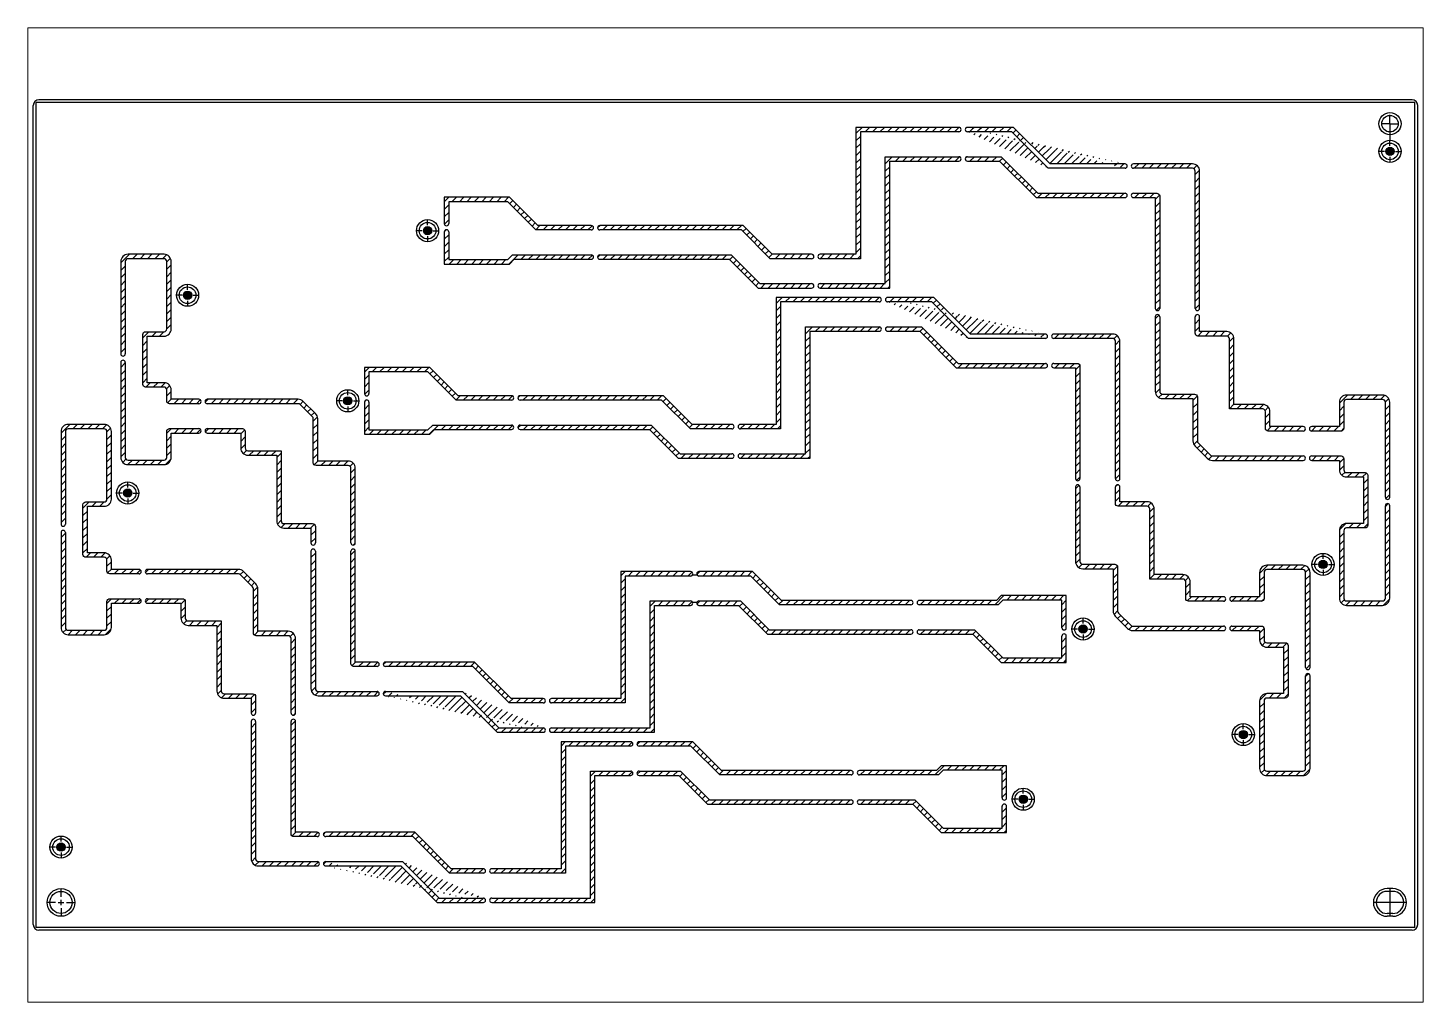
# Paper-space layout 'Layout1' of a CAD drawing. Header units: millimetres. Extents: x 29 to 260, y 20 to 181.
# The model-space entities are those that its viewports show. They can reach past a viewport. Long polylines and large blocks are cut down to what shows.
import ezdxf

# ---------------------------------------------------------------- set-up
doc = ezdxf.new("R2010")
doc.units = ezdxf.units.MM
doc.header["$LTSCALE"] = 6
doc.linetypes.add('CENTER', pattern=[2, 1.25, -0.25, 0.25, -0.25])
for name, color, linetype in [('1', 1, 'CONTINUOUS'), ('3', 3, 'CONTINUOUS'), ('C', 6, 'CENTER'), ('CUT1', 240, 'CONTINUOUS'), ('DIM', 2, 'CONTINUOUS'), ('MECHANICAL13', 56, 'CONTINUOUS')]:
    doc.layers.add(name, color=color, linetype=linetype)
pattern_1 = [(45, (246.3406, -147.1314), (-0.6735192, 0.6735192), [])]
pattern_2 = [(45, (235.54, -177.8717), (-0.6735192, 0.6735192), [])]
pattern_3 = [(225, (-9.976, 287.17275), (0.6735192, -0.6735192), [])]
pattern_4 = [(225, (4.4246, 317.913), (0.6735192, -0.6735192), [])]

# ---------------------------------------------------------------- blocks, each defined once
blk = doc.blocks.new('A$C176B0CB2')
at = {"layer": 'CUT1'}
h = blk.add_hatch(color=2, dxfattribs=at)
edge = h.paths.add_edge_path()
edge.add_arc((2, 2), 0.75, 0, 360)
for p, q in [((2, 3), (2, 4)), ((1, 2), (0, 2)), ((1.5, 2), (2.5, 2)), ((2, 2.5), (2, 1.5)), ((2, 1), (2, 0)), ((3, 2), (4, 2))]:
    blk.add_line(p, q, dxfattribs=at)
for radius in [2, 0.75]:
    blk.add_circle((2, 2), radius, dxfattribs=at)
at = {"layer": 'CUT1', "color": 2}
blk.add_circle((2, 2), 1.5, dxfattribs=at)
blk = doc.blocks.new('A$C29947145')
at = {"layer": 'CUT1'}
blk.add_blockref('A$C176B0CB2', (0, 0), dxfattribs=at)
blk = doc.blocks.new('A$C57146533')
at = {"layer": 'DIM'}
h = blk.add_hatch(dxfattribs=at)
h.set_pattern_fill('ANSI31', color=2, scale=0.3, angle=180)
h.set_pattern_definition(pattern_4)
h.paths.add_polyline_path([(239.16, 54.97, -0.414214), (238.66, 54.47), (232.16, 54.47, -0.414214), (231.66, 54.97), (231.66, 67.17, -0.414214), (232.16, 67.67), (235.49, 67.67, 0.414214), (235.99, 68.17), (235.99, 77.17, 0.414214), (235.49, 77.67), (232.16, 77.67, -0.414214), (231.66, 78.17), (231.66, 80.17, 0.414214), (231.16, 80.67), (225.86, 80.67, 1), (225.86, 79.87), (230.86, 79.87), (230.86, 78.17, 0.414214), (232.16, 76.87), (235.19, 76.87), (235.19, 68.47), (232.16, 68.47, 0.414214), (230.86, 67.17), (230.86, 54.97, 0.414214), (232.16, 53.67), (238.66, 53.67, 0.414214), (239.96, 54.97), (239.96, 71.68, 1), (239.16, 71.68)])
h.paths.add_polyline_path([(239.16, 73.21, 1), (239.96, 73.21), (239.96, 90.37, 0.414214), (238.66, 91.67), (232.16, 91.67, 0.414214), (230.86, 90.37), (230.86, 85.97), (225.86, 85.97, 0.998219), (225.86, 85.17), (231.16, 85.17, 0.414214), (231.66, 85.67), (231.66, 90.37, -0.414214), (232.16, 90.87), (238.66, 90.87, -0.414214), (239.16, 90.37)])
h.paths.add_polyline_path([(207.92, 79.87), (224.34, 79.87, 1), (224.34, 80.67), (207.92, 80.67, -0.198913), (207.57, 80.82), (205.36, 83.02, -0.198912), (205.21, 83.38), (205.21, 91.34, 0.414214), (204.71, 91.84), (198.91, 91.84, -0.414214), (198.41, 92.34), (198.41, 105.82, 1), (197.61, 105.82), (197.61, 92.34, 0.414214), (198.91, 91.04), (204.41, 91.04), (204.41, 83.38, 0.198912), (204.8, 82.46), (207, 80.25, 0.198913)])
h.paths.add_polyline_path([(218.01, 85.17), (224.34, 85.17, 1.001783), (224.34, 85.97), (218.31, 85.97), (218.31, 88.67, 0.414214), (217.01, 89.97), (211.81, 89.97), (211.81, 101.84, 0.414214), (210.51, 103.14), (205.62, 103.14), (205.62, 105.82, 1), (204.82, 105.82), (204.82, 102.84, 0.414214), (205.32, 102.34), (210.51, 102.34, -0.414214), (211.01, 101.84), (211.01, 89.17), (217.01, 89.17, -0.414214), (217.51, 88.67), (217.51, 85.67, 0.414214)])
h.paths.add_polyline_path([(193.68, 127.34), (197.61, 127.34), (197.61, 107.34, 1), (198.41, 107.34), (198.41, 127.64, 0.414214), (197.91, 128.14), (193.68, 128.14, 1)])
h.paths.add_polyline_path([(193.68, 132.64), (204.32, 132.64, -0.414213), (204.82, 132.14), (204.82, 107.34, 1), (205.62, 107.34), (205.62, 132.14, 0.414214), (204.32, 133.44), (193.68, 133.44, 0.99822)])
h.paths.add_polyline_path([(176.08, 127.34), (192.16, 127.34, 1), (192.16, 128.14), (176.41, 128.14), (169.81, 134.74), (163.68, 134.74, 1), (163.68, 133.94), (169.48, 133.94)])
h.paths.add_polyline_path([(148.86, 111.8), (137.08, 111.8, 1), (137.08, 111), (149.66, 111), (149.66, 133.94), (162.16, 133.94, 1), (162.16, 134.74), (148.86, 134.74)])
h.paths.add_polyline_path([(143.56, 117.1), (137.08, 117.1, 1), (137.08, 116.3), (144.36, 116.3), (144.36, 139.24), (162.17, 139.24, 0.988795), (162.16, 140.04), (143.56, 140.04)])
h.paths.add_polyline_path([(128.06, 116.3), (135.56, 116.3, 1), (135.56, 117.1), (128.4, 117.1), (123.2, 122.3), (97.3, 122.3, 1), (97.3, 121.5), (122.86, 121.5)])
h.paths.add_polyline_path([(97.3, 116.2), (120.67, 116.2), (125.87, 111), (135.56, 111, 1), (135.56, 111.8), (126.2, 111.8), (121, 117), (97.3, 117, 1)])
h.paths.add_polyline_path([(80.67, 116.15), (70.01, 116.15), (70.01, 121.15, 1), (69.21, 121.15), (69.21, 115.35), (81.01, 115.35), (81.86, 116.2), (95.77, 116.2, 1), (95.77, 117), (81.52, 117)])
h.paths.add_polyline_path([(85.77, 121.5), (95.77, 121.5, 1), (95.77, 122.3), (86.11, 122.3), (81.01, 127.4), (69.21, 127.4), (69.21, 122.67, 1), (70.01, 122.67), (70.01, 126.6), (80.67, 126.6)])
h = blk.add_hatch(dxfattribs=at)
h.set_pattern_fill('ANSI31', color=2, scale=0.3, angle=180)
h.set_pattern_definition(pattern_4)
edge = h.paths.add_edge_path()
edge.add_line((172.02, 140.04), (163.68, 140.04))
edge.add_line((192.16, 132.64), (178.28, 132.64))
edge.add_arc((192.16, 133.04), 0.4, 270, 450)
edge.add_arc((163.68, 139.64), 0.4, 90, 270)
edge.add_line((192.16, 133.44), (178.62, 133.44))
edge.add_line((178.62, 133.44), (172.02, 140.04))
edge.add_line((178.28, 132.64), (171.68, 139.24))
edge.add_line((171.68, 139.24), (163.68, 139.24))
h = blk.add_hatch(dxfattribs=at)
h.set_pattern_fill('ANSI31', color=2, scale=0.3)
h.set_pattern_definition(pattern_1)
h.paths.add_polyline_path([(11.6, 115.81, -0.414214), (12.1, 116.31), (18.6, 116.31, -0.414214), (19.1, 115.81), (19.1, 103.61, -0.414214), (18.6, 103.11), (15.27, 103.11, 0.414214), (14.77, 102.61), (14.77, 93.61, 0.414214), (15.27, 93.11), (18.6, 93.11, -0.414214), (19.1, 92.61), (19.1, 90.61, 0.414214), (19.6, 90.11), (24.9, 90.11, 1), (24.9, 90.91), (19.9, 90.91), (19.9, 92.61, 0.414214), (18.6, 93.91), (15.57, 93.91), (15.57, 102.31), (18.6, 102.31, 0.414214), (19.9, 103.61), (19.9, 115.81, 0.414214), (18.6, 117.11), (12.1, 117.11, 0.414214), (10.8, 115.81), (10.8, 99.1, 1), (11.6, 99.1)])
h.paths.add_polyline_path([(11.6, 97.57, 1), (10.8, 97.57), (10.8, 80.41, 0.414214), (12.1, 79.11), (18.6, 79.11, 0.414214), (19.9, 80.41), (19.9, 84.81), (24.9, 84.81, 0.998219), (24.9, 85.61), (19.6, 85.61, 0.414214), (19.1, 85.11), (19.1, 80.41, -0.414214), (18.6, 79.91), (12.1, 79.91, -0.414214), (11.6, 80.41)])
h.paths.add_polyline_path([(42.84, 90.91), (26.42, 90.91, 1), (26.42, 90.11), (42.84, 90.11, -0.198913), (43.2, 89.96), (45.4, 87.76, -0.198912), (45.55, 87.4), (45.55, 79.44, 0.414214), (46.05, 78.94), (51.85, 78.94, -0.414214), (52.35, 78.44), (52.35, 64.96, 1), (53.15, 64.96), (53.15, 78.44, 0.414214), (51.85, 79.74), (46.35, 79.74), (46.35, 87.4, 0.198912), (45.97, 88.32), (43.76, 90.53, 0.198913)])
h.paths.add_polyline_path([(32.75, 85.61), (26.42, 85.61, 1.001783), (26.43, 84.81), (32.45, 84.81), (32.45, 82.11, 0.414214), (33.75, 80.81), (38.95, 80.81), (38.95, 68.94, 0.414214), (40.25, 67.64), (45.14, 67.64), (45.14, 64.96, 1), (45.94, 64.96), (45.94, 67.94, 0.414214), (45.44, 68.44), (40.25, 68.44, -0.414214), (39.75, 68.94), (39.75, 81.61), (33.75, 81.61, -0.414214), (33.25, 82.11), (33.25, 85.11, 0.414214)])
h.paths.add_polyline_path([(57.08, 43.44), (53.15, 43.44), (53.15, 63.44, 1), (52.35, 63.44), (52.35, 43.14, 0.414214), (52.85, 42.64), (57.08, 42.64, 1)])
h.paths.add_polyline_path([(57.08, 38.14), (46.44, 38.14, -0.414213), (45.94, 38.64), (45.94, 63.44, 1), (45.14, 63.44), (45.14, 38.64, 0.414214), (46.44, 37.34), (57.08, 37.34, 0.99822)])
h.paths.add_polyline_path([(74.68, 43.44), (58.6, 43.44, 1), (58.6, 42.64), (74.35, 42.64), (80.95, 36.04), (87.08, 36.04, 1), (87.08, 36.84), (81.28, 36.84)])
h.paths.add_polyline_path([(101.9, 58.98), (113.68, 58.98, 1), (113.68, 59.78), (101.1, 59.78), (101.1, 36.84), (88.6, 36.84, 1), (88.6, 36.04), (101.9, 36.04)])
h.paths.add_polyline_path([(107.2, 53.68), (113.68, 53.68, 1), (113.68, 54.48), (106.4, 54.48), (106.4, 31.54), (88.6, 31.54, 0.988795), (88.6, 30.74), (107.2, 30.74)])
h.paths.add_polyline_path([(122.7, 54.48), (115.21, 54.48, 1), (115.21, 53.68), (122.37, 53.68), (127.57, 48.48), (153.47, 48.48, 1), (153.47, 49.28), (127.9, 49.28)])
h.paths.add_polyline_path([(153.47, 54.58), (130.09, 54.58), (124.89, 59.78), (115.21, 59.78, 1), (115.21, 58.98), (124.56, 58.98), (129.76, 53.78), (153.47, 53.78, 1)])
h.paths.add_polyline_path([(170.09, 54.63), (180.75, 54.63), (180.75, 49.63, 1), (181.55, 49.63), (181.55, 55.43), (169.76, 55.43), (168.91, 54.58), (154.99, 54.58, 1), (154.99, 53.78), (169.24, 53.78)])
h.paths.add_polyline_path([(164.99, 49.28), (154.99, 49.28, 1), (154.99, 48.48), (164.66, 48.48), (169.76, 43.38), (181.55, 43.38), (181.55, 48.11, 1), (180.75, 48.11), (180.75, 44.18), (170.09, 44.18)])
h = blk.add_hatch(dxfattribs=at)
h.set_pattern_fill('ANSI31', color=2, scale=0.3, angle=180)
h.set_pattern_definition(pattern_3)
h.paths.add_polyline_path([(224.76, 24.23, -0.414214), (224.26, 23.73), (217.76, 23.73, -0.414214), (217.26, 24.23), (217.26, 36.43, -0.414214), (217.76, 36.93), (221.09, 36.93, 0.414214), (221.59, 37.43), (221.59, 46.43, 0.414214), (221.09, 46.93), (217.76, 46.93, -0.414214), (217.26, 47.43), (217.26, 49.43, 0.414214), (216.76, 49.93), (211.46, 49.93, 1), (211.46, 49.13), (216.46, 49.13), (216.46, 47.43, 0.414214), (217.76, 46.13), (220.79, 46.13), (220.79, 37.73), (217.76, 37.73, 0.414214), (216.46, 36.43), (216.46, 24.23, 0.414214), (217.76, 22.93), (224.26, 22.93, 0.414214), (225.56, 24.23), (225.56, 40.94, 1), (224.76, 40.94)])
h.paths.add_polyline_path([(224.76, 42.47, 1), (225.56, 42.47), (225.56, 59.63, 0.414214), (224.26, 60.93), (217.76, 60.93, 0.414214), (216.46, 59.63), (216.46, 55.23), (211.46, 55.23, 0.998219), (211.46, 54.43), (216.76, 54.43, 0.414214), (217.26, 54.93), (217.26, 59.63, -0.414214), (217.76, 60.13), (224.26, 60.13, -0.414214), (224.76, 59.63)])
h.paths.add_polyline_path([(193.52, 49.13), (209.94, 49.13, 1), (209.94, 49.93), (193.52, 49.93, -0.198913), (193.17, 50.08), (190.96, 52.28, -0.198912), (190.81, 52.64), (190.81, 60.6, 0.414214), (190.31, 61.1), (184.51, 61.1, -0.414214), (184.01, 61.6), (184.01, 75.08, 1), (183.21, 75.08), (183.21, 61.6, 0.414214), (184.51, 60.3), (190.01, 60.3), (190.01, 52.64, 0.198912), (190.39, 51.72), (192.6, 49.51, 0.198913)])
h.paths.add_polyline_path([(203.61, 54.43), (209.94, 54.43, 1.001783), (209.94, 55.23), (203.91, 55.23), (203.91, 57.93, 0.414214), (202.61, 59.23), (197.41, 59.23), (197.41, 71.1, 0.414214), (196.11, 72.4), (191.22, 72.4), (191.22, 75.08, 1), (190.42, 75.08), (190.42, 72.1, 0.414214), (190.92, 71.6), (196.11, 71.6, -0.414214), (196.61, 71.1), (196.61, 58.43), (202.61, 58.43, -0.414214), (203.11, 57.93), (203.11, 54.93, 0.414214)])
h.paths.add_polyline_path([(179.28, 96.6), (183.21, 96.6), (183.21, 76.6, 1), (184.01, 76.6), (184.01, 96.9, 0.414214), (183.51, 97.4), (179.28, 97.4, 1)])
h.paths.add_polyline_path([(179.28, 101.9), (189.92, 101.9, -0.414213), (190.42, 101.4), (190.42, 76.6, 1), (191.22, 76.6), (191.22, 101.4, 0.414214), (189.92, 102.7), (179.28, 102.7, 0.99822)])
h.paths.add_polyline_path([(161.68, 96.6), (177.76, 96.6, 1), (177.76, 97.4), (162.01, 97.4), (155.41, 104), (149.28, 104, 1), (149.28, 103.2), (155.08, 103.2)])
h.paths.add_polyline_path([(134.46, 81.06), (122.68, 81.06, 1), (122.68, 80.26), (135.26, 80.26), (135.26, 103.2), (147.76, 103.2, 1), (147.76, 104), (134.46, 104)])
h.paths.add_polyline_path([(129.16, 86.36), (122.68, 86.36, 1), (122.68, 85.56), (129.96, 85.56), (129.96, 108.5), (147.77, 108.5, 0.988795), (147.76, 109.3), (129.16, 109.3)])
h.paths.add_polyline_path([(113.66, 85.56), (121.16, 85.56, 1), (121.16, 86.36), (114, 86.36), (108.8, 91.56), (82.9, 91.56, 1), (82.9, 90.76), (108.46, 90.76)])
h.paths.add_polyline_path([(82.9, 85.46), (106.27, 85.46), (111.47, 80.26), (121.16, 80.26, 1), (121.16, 81.06), (111.8, 81.06), (106.6, 86.26), (82.9, 86.26, 1)])
h.paths.add_polyline_path([(66.27, 85.41), (55.61, 85.41), (55.61, 90.41, 1), (54.81, 90.41), (54.81, 84.61), (66.6, 84.61), (67.46, 85.46), (81.37, 85.46, 1), (81.37, 86.26), (67.12, 86.26)])
h.paths.add_polyline_path([(71.37, 90.76), (81.37, 90.76, 1), (81.37, 91.56), (71.71, 91.56), (66.61, 96.66), (54.81, 96.66), (54.81, 91.93, 1), (55.61, 91.93), (55.61, 95.86), (66.27, 95.86)])
h = blk.add_hatch(dxfattribs=at)
h.set_pattern_fill('ANSI31', color=2, scale=0.3, angle=180)
h.set_pattern_definition(pattern_3)
edge = h.paths.add_edge_path()
edge.add_line((157.62, 109.3), (149.28, 109.3))
edge.add_line((177.76, 101.9), (163.88, 101.9))
edge.add_arc((177.76, 102.3), 0.4, 270, 450)
edge.add_arc((149.28, 108.9), 0.4, 90, 270)
edge.add_line((177.76, 102.7), (164.22, 102.7))
edge.add_line((164.22, 102.7), (157.62, 109.3))
edge.add_line((163.88, 101.9), (157.28, 108.5))
edge.add_line((157.28, 108.5), (149.28, 108.5))
h = blk.add_hatch(dxfattribs=at)
h.set_pattern_fill('ANSI31', color=2, scale=0.3)
h.set_pattern_definition(pattern_2)
h.paths.add_polyline_path([(0.8, 85.07, -0.414214), (1.3, 85.57), (7.8, 85.57, -0.414214), (8.3, 85.07), (8.3, 72.87, -0.414214), (7.8, 72.37), (4.47, 72.37, 0.414214), (3.97, 71.87), (3.97, 62.87, 0.414214), (4.47, 62.37), (7.8, 62.37, -0.414214), (8.3, 61.87), (8.3, 59.87, 0.414214), (8.8, 59.37), (14.1, 59.37, 1), (14.1, 60.17), (9.1, 60.17), (9.1, 61.87, 0.414214), (7.8, 63.17), (4.77, 63.17), (4.77, 71.57), (7.8, 71.57, 0.414214), (9.1, 72.87), (9.1, 85.07, 0.414214), (7.8, 86.37), (1.3, 86.37, 0.414214), (0, 85.07), (0, 68.36, 1), (0.8, 68.36)])
h.paths.add_polyline_path([(0.8, 66.83, 1), (0, 66.83), (0, 49.67, 0.414214), (1.3, 48.37), (7.8, 48.37, 0.414214), (9.1, 49.67), (9.1, 54.07), (14.1, 54.07, 0.998219), (14.1, 54.87), (8.8, 54.87, 0.414214), (8.3, 54.37), (8.3, 49.67, -0.414214), (7.8, 49.17), (1.3, 49.17, -0.414214), (0.8, 49.67)])
h.paths.add_polyline_path([(32.04, 60.17), (15.62, 60.17, 1), (15.62, 59.37), (32.04, 59.37, -0.198913), (32.4, 59.22), (34.6, 57.02, -0.198912), (34.75, 56.66), (34.75, 48.7, 0.414214), (35.25, 48.2), (41.05, 48.2, -0.414214), (41.55, 47.7), (41.55, 34.22, 1), (42.35, 34.22), (42.35, 47.7, 0.414214), (41.05, 49), (35.55, 49), (35.55, 56.66, 0.198912), (35.17, 57.58), (32.96, 59.79, 0.198913)])
h.paths.add_polyline_path([(21.95, 54.87), (15.62, 54.87, 1.001783), (15.62, 54.07), (21.65, 54.07), (21.65, 51.37, 0.414214), (22.95, 50.07), (28.15, 50.07), (28.15, 38.2, 0.414214), (29.45, 36.9), (34.34, 36.9), (34.34, 34.22, 1), (35.14, 34.22), (35.14, 37.2, 0.414214), (34.64, 37.7), (29.45, 37.7, -0.414214), (28.95, 38.2), (28.95, 50.87), (22.95, 50.87, -0.414214), (22.45, 51.37), (22.45, 54.37, 0.414214)])
h.paths.add_polyline_path([(46.28, 12.7), (42.35, 12.7), (42.35, 32.7, 1), (41.55, 32.7), (41.55, 12.4, 0.414214), (42.05, 11.9), (46.28, 11.9, 1)])
h.paths.add_polyline_path([(46.28, 7.4), (35.64, 7.4, -0.414213), (35.14, 7.9), (35.14, 32.7, 1), (34.34, 32.7), (34.34, 7.9, 0.414214), (35.64, 6.6), (46.28, 6.6, 0.99822)])
h.paths.add_polyline_path([(63.88, 12.7), (47.8, 12.7, 1), (47.8, 11.9), (63.55, 11.9), (70.15, 5.3), (76.28, 5.3, 1), (76.28, 6.1), (70.48, 6.1)])
h.paths.add_polyline_path([(91.1, 28.24), (102.88, 28.24, 1), (102.88, 29.04), (90.3, 29.04), (90.3, 6.1), (77.8, 6.1, 1), (77.8, 5.3), (91.1, 5.3)])
h.paths.add_polyline_path([(96.4, 22.94), (102.88, 22.94, 1), (102.88, 23.74), (95.6, 23.74), (95.6, 0.8), (77.79, 0.8, 0.988795), (77.8, 0), (96.4, 0)])
h.paths.add_polyline_path([(111.9, 23.74), (104.4, 23.74, 1), (104.4, 22.94), (111.57, 22.94), (116.77, 17.74), (142.67, 17.74, 1), (142.67, 18.54), (117.1, 18.54)])
h.paths.add_polyline_path([(142.67, 23.84), (119.29, 23.84), (114.09, 29.04), (104.4, 29.04, 1), (104.4, 28.24), (113.76, 28.24), (118.96, 23.04), (142.67, 23.04, 1)])
h.paths.add_polyline_path([(159.29, 23.89), (169.95, 23.89), (169.95, 18.89, 1), (170.75, 18.89), (170.75, 24.69), (158.96, 24.69), (158.11, 23.84), (144.19, 23.84, 1), (144.19, 23.04), (158.44, 23.04)])
h.paths.add_polyline_path([(154.19, 18.54), (144.19, 18.54, 1), (144.19, 17.74), (153.86, 17.74), (158.96, 12.64), (170.75, 12.64), (170.75, 17.37, 1), (169.95, 17.37), (169.95, 13.44), (159.29, 13.44)])
h = blk.add_hatch(dxfattribs=at)
h.set_pattern_fill('ANSI31', color=2, scale=0.3)
h.set_pattern_definition(pattern_1)
edge = h.paths.add_edge_path()
edge.add_line((78.75, 30.74), (87.08, 30.74))
edge.add_line((58.6, 38.14), (72.48, 38.14))
edge.add_arc((58.6, 37.74), 0.4, 90, 270)
edge.add_arc((87.08, 31.14), 0.4, 270, 450)
edge.add_line((58.6, 37.34), (72.15, 37.34))
edge.add_line((72.15, 37.34), (78.75, 30.74))
edge.add_line((72.48, 38.14), (79.08, 31.54))
edge.add_line((79.08, 31.54), (87.09, 31.54))
h = blk.add_hatch(dxfattribs=at)
h.set_pattern_fill('ANSI31', color=2, scale=0.3)
h.set_pattern_definition(pattern_2)
edge = h.paths.add_edge_path()
edge.add_line((67.95, 0), (76.28, 0))
edge.add_line((47.8, 7.4), (61.68, 7.4))
edge.add_arc((47.8, 7), 0.4, 90, 270)
edge.add_arc((76.28, 0.4), 0.4, 270, 450)
edge.add_line((47.8, 6.6), (61.35, 6.6))
edge.add_line((61.35, 6.6), (67.95, 0))
edge.add_line((61.68, 7.4), (68.28, 0.8))
edge.add_line((68.28, 0.8), (76.29, 0.8))
at = {"layer": '3'}
for p, q in [((192.16, 132.64), (178.28, 132.64)), ((177.76, 101.9), (163.88, 101.9)), ((58.6, 38.14), (72.48, 38.14)), ((47.8, 7.4), (61.68, 7.4))]:
    blk.add_line(p, q, dxfattribs=at)
for centre, start, end in [((162.16, 139.64), 270, 90), ((163.68, 139.64), 90, 270), ((162.16, 134.34), 270, 90), ((163.68, 134.34), 90, 270), ((192.16, 133.04), 270, 90), ((193.68, 133.04), 90, 270), ((192.16, 127.74), 270, 90), ((193.68, 127.74), 90, 270), ((69.61, 122.67), 180, 0), ((69.61, 121.15), 0, 180), ((95.77, 121.9), 270, 90), ((97.3, 121.9), 90, 270), ((95.77, 116.6), 270, 90), ((97.3, 116.6), 90, 270), ((135.56, 116.7), 270, 90), ((137.08, 116.7), 90, 270), ((135.56, 111.4), 270, 90), ((137.08, 111.4), 90, 270), ((147.76, 108.9), 270, 90), ((149.28, 108.9), 90, 270), ((198.01, 107.34), 180, 0), ((198.01, 105.82), 0, 180), ((205.22, 107.34), 180, 0), ((205.22, 105.82), 0, 180), ((147.76, 103.6), 270, 90), ((149.28, 103.6), 90, 270), ((177.76, 102.3), 270, 90), ((179.28, 102.3), 90, 270), ((11.2, 99.1), 180, 0), ((11.2, 97.57), 0, 180), ((177.76, 97), 270, 90), ((179.28, 97), 90, 270), ((24.9, 90.51), 270, 90), ((26.42, 90.51), 90, 270), ((55.21, 91.93), 180, 0), ((55.21, 90.41), 0, 180), ((81.37, 91.16), 270, 90), ((82.9, 91.16), 90, 270), ((81.37, 85.86), 270, 90), ((82.9, 85.86), 90, 270), ((121.16, 85.96), 270, 90), ((122.68, 85.96), 90, 270), ((224.34, 85.57), 270, 90), ((225.86, 85.57), 90, 270), ((24.9, 85.21), 270, 90), ((26.42, 85.21), 90, 270), ((121.16, 80.66), 270, 90), ((122.68, 80.66), 90, 270), ((224.34, 80.27), 270, 90), ((225.86, 80.27), 90, 270), ((183.61, 76.6), 180, 0), ((190.82, 76.6), 180, 0), ((183.61, 75.08), 0, 180), ((190.82, 75.08), 0, 180), ((239.56, 73.21), 180, 0), ((239.56, 71.68), 0, 180), ((0.4, 68.36), 180, 0), ((0.4, 66.83), 0, 180), ((45.54, 64.96), 180, 0), ((45.54, 63.44), 0, 180), ((52.75, 64.96), 180, 0), ((52.75, 63.44), 0, 180), ((14.1, 59.77), 270, 90), ((15.62, 59.77), 90, 270), ((113.68, 59.38), 270, 90), ((115.21, 59.38), 90, 270), ((14.1, 54.47), 270, 90), ((15.62, 54.47), 90, 270), ((113.68, 54.08), 270, 90), ((115.21, 54.08), 90, 270), ((153.47, 54.18), 270, 90), ((154.99, 54.18), 90, 270), ((209.94, 54.83), 270, 90), ((211.46, 54.83), 90, 270), ((153.47, 48.88), 270, 90), ((154.99, 48.88), 90, 270), ((181.15, 49.63), 180, 0), ((181.15, 48.11), 0, 180), ((209.94, 49.53), 270, 90), ((211.46, 49.53), 90, 270), ((57.08, 43.04), 270, 90), ((58.6, 43.04), 90, 270), ((225.16, 42.47), 180, 0), ((225.16, 40.94), 0, 180), ((57.08, 37.74), 270, 90), ((58.6, 37.74), 90, 270), ((87.08, 36.44), 270, 90), ((88.6, 36.44), 90, 270), ((34.74, 34.22), 180, 0), ((34.74, 32.7), 0, 180), ((41.95, 34.22), 180, 0), ((41.95, 32.7), 0, 180), ((87.08, 31.14), 270, 90), ((88.6, 31.14), 90, 270), ((102.88, 28.64), 270, 90), ((104.4, 28.64), 90, 270), ((102.88, 23.34), 270, 90), ((104.4, 23.34), 90, 270), ((142.67, 23.44), 270, 90), ((144.19, 23.44), 90, 270), ((142.67, 18.14), 270, 90), ((144.19, 18.14), 90, 270), ((170.35, 18.89), 180, 0), ((170.35, 17.37), 0, 180), ((46.28, 12.3), 270, 90), ((47.8, 12.3), 90, 270), ((46.28, 7), 270, 90), ((47.8, 7), 90, 270), ((76.28, 5.7), 270, 90), ((77.8, 5.7), 90, 270), ((76.28, 0.4), 270, 90), ((77.8, 0.4), 90, 270)]:
    blk.add_arc(centre, 0.4, start, end, dxfattribs=at)
at = {"layer": 'DIM', "color": 3}
for p, q in [((162.16, 140.04), (143.56, 140.04)), ((172.02, 140.04), (163.68, 140.04)), ((204.32, 132.64), (193.68, 132.64)), ((147.76, 109.3), (129.16, 109.3)), ((157.62, 109.3), (149.28, 109.3)), ((189.92, 101.9), (179.28, 101.9)), ((19.6, 85.61), (24.9, 85.61)), ((26.42, 85.61), (32.75, 85.61)), ((224.34, 85.17), (218.01, 85.17)), ((231.16, 85.17), (225.86, 85.17)), ((8.8, 54.87), (14.1, 54.87)), ((15.62, 54.87), (21.95, 54.87)), ((209.94, 54.43), (203.61, 54.43)), ((216.76, 54.43), (211.46, 54.43)), ((46.44, 38.14), (57.08, 38.14)), ((78.75, 30.74), (87.08, 30.74)), ((88.6, 30.74), (107.2, 30.74)), ((35.64, 7.4), (46.28, 7.4)), ((67.95, 0), (76.28, 0)), ((77.8, 0), (96.4, 0))]:
    blk.add_line(p, q, dxfattribs=at)
for points in [[(143.56, 140.04), (143.56, 117.1), (137.08, 117.1)], [(162.17, 139.24), (144.36, 139.24), (144.36, 116.3), (137.08, 116.3)], [(178.28, 132.64), (171.68, 139.24), (163.68, 139.24)], [(192.16, 133.44), (178.62, 133.44), (172.02, 140.04)], [(137.08, 111.8), (148.86, 111.8), (148.86, 134.74), (162.16, 134.74)], [(137.08, 111), (149.66, 111), (149.66, 133.94), (162.16, 133.94)], [(163.68, 134.74), (169.81, 134.74), (176.41, 128.14), (192.16, 128.14)], [(163.68, 133.94), (169.48, 133.94), (176.08, 127.34), (192.16, 127.34)], [(95.77, 122.3), (86.11, 122.3), (81.01, 127.4), (69.21, 127.4), (69.21, 122.67)], [(95.77, 121.5), (85.77, 121.5), (80.67, 126.6), (70.01, 126.6), (70.01, 122.67)], [(193.68, 127.34), (197.61, 127.34), (197.61, 107.34)], [(69.21, 121.15), (69.21, 115.35), (81.01, 115.35), (81.86, 116.2), (95.77, 116.2)], [(70.01, 121.15), (70.01, 116.15), (80.67, 116.15), (81.52, 117), (95.77, 117)], [(135.56, 117.1), (128.4, 117.1), (123.2, 122.3), (97.3, 122.3)], [(135.56, 116.3), (128.06, 116.3), (122.86, 121.5), (97.3, 121.5)], [(97.3, 117), (121, 117), (126.2, 111.8), (135.56, 111.8)], [(97.3, 116.2), (120.67, 116.2), (125.87, 111), (135.56, 111)], [(129.16, 109.3), (129.16, 86.36), (122.68, 86.36)], [(147.77, 108.5), (129.96, 108.5), (129.96, 85.56), (122.68, 85.56)], [(163.88, 101.9), (157.28, 108.5), (149.28, 108.5)], [(177.76, 102.7), (164.22, 102.7), (157.62, 109.3)], [(122.68, 81.06), (134.46, 81.06), (134.46, 104), (147.76, 104)], [(149.28, 104), (155.41, 104), (162.01, 97.4), (177.76, 97.4)], [(122.68, 80.26), (135.26, 80.26), (135.26, 103.2), (147.76, 103.2)], [(149.28, 103.2), (155.08, 103.2), (161.68, 96.6), (177.76, 96.6)], [(81.37, 91.56), (71.71, 91.56), (66.61, 96.66), (54.81, 96.66), (54.81, 91.93)], [(81.37, 90.76), (71.37, 90.76), (66.27, 95.86), (55.61, 95.86), (55.61, 91.93)], [(179.28, 96.6), (183.21, 96.6), (183.21, 76.6)], [(121.16, 86.36), (114, 86.36), (108.8, 91.56), (82.9, 91.56)], [(121.16, 85.56), (113.66, 85.56), (108.46, 90.76), (82.9, 90.76)], [(54.81, 90.41), (54.81, 84.61), (66.6, 84.61), (67.46, 85.46), (81.37, 85.46)], [(55.61, 90.41), (55.61, 85.41), (66.27, 85.41), (67.12, 86.26), (81.37, 86.26)], [(82.9, 86.26), (106.6, 86.26), (111.8, 81.06), (121.16, 81.06)], [(82.9, 85.46), (106.27, 85.46), (111.47, 80.26), (121.16, 80.26)], [(57.08, 43.44), (53.15, 43.44), (53.15, 63.44)], [(113.68, 59.78), (101.1, 59.78), (101.1, 36.84), (88.6, 36.84)], [(113.68, 58.98), (101.9, 58.98), (101.9, 36.04), (88.6, 36.04)], [(153.47, 54.58), (130.09, 54.58), (124.89, 59.78), (115.21, 59.78)], [(153.47, 53.78), (129.76, 53.78), (124.56, 58.98), (115.21, 58.98)], [(88.6, 31.54), (106.4, 31.54), (106.4, 54.48), (113.68, 54.48)], [(107.2, 30.74), (107.2, 53.68), (113.68, 53.68)], [(115.21, 54.48), (122.7, 54.48), (127.9, 49.28), (153.47, 49.28)], [(115.21, 53.68), (122.37, 53.68), (127.57, 48.48), (153.47, 48.48)], [(181.55, 49.63), (181.55, 55.43), (169.76, 55.43), (168.91, 54.58), (154.99, 54.58)], [(180.75, 49.63), (180.75, 54.63), (170.09, 54.63), (169.24, 53.78), (154.99, 53.78)], [(154.99, 49.28), (164.99, 49.28), (170.09, 44.18), (180.75, 44.18), (180.75, 48.11)], [(154.99, 48.48), (164.66, 48.48), (169.76, 43.38), (181.55, 43.38), (181.55, 48.11)], [(87.08, 36.84), (81.28, 36.84), (74.68, 43.44), (58.6, 43.44)], [(87.08, 36.04), (80.95, 36.04), (74.35, 42.64), (58.6, 42.64)], [(72.48, 38.14), (79.08, 31.54), (87.09, 31.54)], [(58.6, 37.34), (72.15, 37.34), (78.75, 30.74)], [(46.28, 12.7), (42.35, 12.7), (42.35, 32.7)], [(102.88, 29.04), (90.3, 29.04), (90.3, 6.1), (77.8, 6.1)], [(102.88, 28.24), (91.1, 28.24), (91.1, 5.3), (77.8, 5.3)], [(142.67, 23.84), (119.29, 23.84), (114.09, 29.04), (104.4, 29.04)], [(142.67, 23.04), (118.96, 23.04), (113.76, 28.24), (104.4, 28.24)], [(77.79, 0.8), (95.6, 0.8), (95.6, 23.74), (102.88, 23.74)], [(96.4, 0), (96.4, 22.94), (102.88, 22.94)], [(104.4, 23.74), (111.9, 23.74), (117.1, 18.54), (142.67, 18.54)], [(104.4, 22.94), (111.57, 22.94), (116.77, 17.74), (142.67, 17.74)], [(170.75, 18.89), (170.75, 24.69), (158.96, 24.69), (158.11, 23.84), (144.19, 23.84)], [(169.95, 18.89), (169.95, 23.89), (159.29, 23.89), (158.44, 23.04), (144.19, 23.04)], [(144.19, 18.54), (154.19, 18.54), (159.29, 13.44), (169.95, 13.44), (169.95, 17.37)], [(144.19, 17.74), (153.86, 17.74), (158.96, 12.64), (170.75, 12.64), (170.75, 17.37)], [(76.28, 6.1), (70.48, 6.1), (63.88, 12.7), (47.8, 12.7)], [(76.28, 5.3), (70.15, 5.3), (63.55, 11.9), (47.8, 11.9)], [(47.8, 6.6), (61.35, 6.6), (67.95, 0)], [(61.68, 7.4), (68.28, 0.8), (76.29, 0.8)]]:
    blk.add_lwpolyline(points, dxfattribs=at)
for points in [[(205.62, 107.34), (205.62, 132.14, 0.414214), (204.32, 133.44), (193.68, 133.44)], [(204.82, 107.34), (204.82, 132.14, 0.414214), (204.32, 132.64)], [(193.68, 128.14), (197.91, 128.14, -0.414214), (198.41, 127.64), (198.41, 107.34)], [(24.9, 90.91), (19.9, 90.91), (19.9, 92.61, 0.414214), (18.6, 93.91), (15.57, 93.91), (15.57, 102.31), (18.6, 102.31, 0.414214), (19.9, 103.61), (19.9, 115.81, 0.414214), (18.6, 117.11), (12.1, 117.11, 0.414214), (10.8, 115.81), (10.8, 99.1)], [(24.9, 90.11), (19.6, 90.11, -0.414214), (19.1, 90.61), (19.1, 92.61, 0.414214), (18.6, 93.11), (15.27, 93.11, -0.414214), (14.77, 93.61), (14.77, 102.61, -0.414214), (15.27, 103.11), (18.6, 103.11, 0.414214), (19.1, 103.61), (19.1, 115.81, 0.414214), (18.6, 116.31), (12.1, 116.31, 0.414214), (11.6, 115.81), (11.6, 99.1)], [(197.61, 105.82), (197.61, 92.34, 0.414214), (198.91, 91.04), (204.41, 91.04), (204.41, 83.38, 0.198912), (204.8, 82.46), (207, 80.25, 0.198913), (207.92, 79.87), (224.34, 79.87)], [(198.41, 105.82), (198.41, 92.34, 0.414214), (198.91, 91.84), (204.71, 91.84, -0.414214), (205.21, 91.34), (205.21, 83.38, 0.198912), (205.36, 83.02), (207.57, 80.82, 0.198913), (207.92, 80.67), (224.34, 80.67)], [(218.01, 85.17, -0.414214), (217.51, 85.67), (217.51, 88.67, 0.414214), (217.01, 89.17), (211.01, 89.17), (211.01, 101.84, 0.414214), (210.51, 102.34), (205.32, 102.34, -0.414214), (204.82, 102.84), (204.82, 105.82)], [(224.34, 85.97), (218.31, 85.97), (218.31, 88.67, 0.414214), (217.01, 89.97), (211.81, 89.97), (211.81, 101.84, 0.414214), (210.51, 103.14), (205.62, 103.14), (205.62, 105.82)], [(191.22, 76.6), (191.22, 101.4, 0.414214), (189.92, 102.7), (179.28, 102.7)], [(190.42, 76.6), (190.42, 101.4, 0.414214), (189.92, 101.9)], [(10.8, 97.57), (10.8, 80.41, 0.414214), (12.1, 79.11), (18.6, 79.11, 0.414214), (19.9, 80.41), (19.9, 84.81), (24.9, 84.81)], [(11.6, 97.57), (11.6, 80.41, 0.414214), (12.1, 79.91), (18.6, 79.91, 0.414214), (19.1, 80.41), (19.1, 85.11, -0.414214), (19.6, 85.61)], [(179.28, 97.4), (183.51, 97.4, -0.414214), (184.01, 96.9), (184.01, 76.6)], [(53.15, 64.96), (53.15, 78.44, 0.414214), (51.85, 79.74), (46.35, 79.74), (46.35, 87.4, 0.198912), (45.97, 88.32), (43.76, 90.53, 0.198913), (42.84, 90.91), (26.42, 90.91)], [(239.96, 73.21), (239.96, 90.37, 0.414214), (238.66, 91.67), (232.16, 91.67, 0.414214), (230.86, 90.37), (230.86, 85.97), (225.86, 85.97)], [(239.16, 73.21), (239.16, 90.37, 0.414214), (238.66, 90.87), (232.16, 90.87, 0.414214), (231.66, 90.37), (231.66, 85.67, -0.414214), (231.16, 85.17)], [(52.35, 64.96), (52.35, 78.44, 0.414214), (51.85, 78.94), (46.05, 78.94, -0.414214), (45.55, 79.44), (45.55, 87.4, 0.198912), (45.4, 87.76), (43.2, 89.96, 0.198913), (42.84, 90.11), (26.42, 90.11)], [(14.1, 60.17), (9.1, 60.17), (9.1, 61.87, 0.414214), (7.8, 63.17), (4.77, 63.17), (4.77, 71.57), (7.8, 71.57, 0.414214), (9.1, 72.87), (9.1, 85.07, 0.414214), (7.8, 86.37), (1.3, 86.37, 0.414214), (0, 85.07), (0, 68.36)], [(14.1, 59.37), (8.8, 59.37, -0.414214), (8.3, 59.87), (8.3, 61.87, 0.414214), (7.8, 62.37), (4.47, 62.37, -0.414214), (3.97, 62.87), (3.97, 71.87, -0.414214), (4.47, 72.37), (7.8, 72.37, 0.414214), (8.3, 72.87), (8.3, 85.07, 0.414214), (7.8, 85.57), (1.3, 85.57, 0.414214), (0.8, 85.07), (0.8, 68.36)], [(26.42, 84.81), (32.45, 84.81), (32.45, 82.11, 0.414214), (33.75, 80.81), (38.95, 80.81), (38.95, 68.94, 0.414214), (40.25, 67.64), (45.14, 67.64), (45.14, 64.96)], [(32.75, 85.61, -0.414214), (33.25, 85.11), (33.25, 82.11, 0.414214), (33.75, 81.61), (39.75, 81.61), (39.75, 68.94, 0.414214), (40.25, 68.44), (45.44, 68.44, -0.414214), (45.94, 67.94), (45.94, 64.96)], [(225.86, 80.67), (231.16, 80.67, -0.414214), (231.66, 80.17), (231.66, 78.17, 0.414214), (232.16, 77.67), (235.49, 77.67, -0.414214), (235.99, 77.17), (235.99, 68.17, -0.414214), (235.49, 67.67), (232.16, 67.67, 0.414214), (231.66, 67.17), (231.66, 54.97, 0.414214), (232.16, 54.47), (238.66, 54.47, 0.414214), (239.16, 54.97), (239.16, 71.68)], [(225.86, 79.87), (230.86, 79.87), (230.86, 78.17, 0.414214), (232.16, 76.87), (235.19, 76.87), (235.19, 68.47), (232.16, 68.47, 0.414214), (230.86, 67.17), (230.86, 54.97, 0.414214), (232.16, 53.67), (238.66, 53.67, 0.414214), (239.96, 54.97), (239.96, 71.68)], [(183.21, 75.08), (183.21, 61.6, 0.414214), (184.51, 60.3), (190.01, 60.3), (190.01, 52.64, 0.198912), (190.39, 51.72), (192.6, 49.51, 0.198913), (193.52, 49.13), (209.94, 49.13)], [(184.01, 75.08), (184.01, 61.6, 0.414214), (184.51, 61.1), (190.31, 61.1, -0.414214), (190.81, 60.6), (190.81, 52.64, 0.198912), (190.96, 52.28), (193.17, 50.08, 0.198913), (193.52, 49.93), (209.94, 49.93)], [(203.61, 54.43, -0.414214), (203.11, 54.93), (203.11, 57.93, 0.414214), (202.61, 58.43), (196.61, 58.43), (196.61, 71.1, 0.414214), (196.11, 71.6), (190.92, 71.6, -0.414214), (190.42, 72.1), (190.42, 75.08)], [(209.94, 55.23), (203.91, 55.23), (203.91, 57.93, 0.414214), (202.61, 59.23), (197.41, 59.23), (197.41, 71.1, 0.414214), (196.11, 72.4), (191.22, 72.4), (191.22, 75.08)], [(0, 66.83), (0, 49.67, 0.414214), (1.3, 48.37), (7.8, 48.37, 0.414214), (9.1, 49.67), (9.1, 54.07), (14.1, 54.07)], [(0.8, 66.83), (0.8, 49.67, 0.414214), (1.3, 49.17), (7.8, 49.17, 0.414214), (8.3, 49.67), (8.3, 54.37, -0.414214), (8.8, 54.87)], [(45.14, 63.44), (45.14, 38.64, 0.414214), (46.44, 37.34), (57.08, 37.34)], [(45.94, 63.44), (45.94, 38.64, 0.414214), (46.44, 38.14)], [(57.08, 42.64), (52.85, 42.64, -0.414214), (52.35, 43.14), (52.35, 63.44)], [(225.56, 42.47), (225.56, 59.63, 0.414214), (224.26, 60.93), (217.76, 60.93, 0.414214), (216.46, 59.63), (216.46, 55.23), (211.46, 55.23)], [(42.35, 34.22), (42.35, 47.7, 0.414214), (41.05, 49), (35.55, 49), (35.55, 56.66, 0.198912), (35.17, 57.58), (32.96, 59.79, 0.198913), (32.04, 60.17), (15.62, 60.17)], [(41.55, 34.22), (41.55, 47.7, 0.414214), (41.05, 48.2), (35.25, 48.2, -0.414214), (34.75, 48.7), (34.75, 56.66, 0.198912), (34.6, 57.02), (32.4, 59.22, 0.198913), (32.04, 59.37), (15.62, 59.37)], [(224.76, 42.47), (224.76, 59.63, 0.414214), (224.26, 60.13), (217.76, 60.13, 0.414214), (217.26, 59.63), (217.26, 54.93, -0.414214), (216.76, 54.43)], [(15.62, 54.07), (21.65, 54.07), (21.65, 51.37, 0.414214), (22.95, 50.07), (28.15, 50.07), (28.15, 38.2, 0.414214), (29.45, 36.9), (34.34, 36.9), (34.34, 34.22)], [(21.95, 54.87, -0.414214), (22.45, 54.37), (22.45, 51.37, 0.414214), (22.95, 50.87), (28.95, 50.87), (28.95, 38.2, 0.414214), (29.45, 37.7), (34.64, 37.7, -0.414214), (35.14, 37.2), (35.14, 34.22)], [(211.46, 49.93), (216.76, 49.93, -0.414214), (217.26, 49.43), (217.26, 47.43, 0.414214), (217.76, 46.93), (221.09, 46.93, -0.414214), (221.59, 46.43), (221.59, 37.43, -0.414214), (221.09, 36.93), (217.76, 36.93, 0.414214), (217.26, 36.43), (217.26, 24.23, 0.414214), (217.76, 23.73), (224.26, 23.73, 0.414214), (224.76, 24.23), (224.76, 40.94)], [(211.46, 49.13), (216.46, 49.13), (216.46, 47.43, 0.414214), (217.76, 46.13), (220.79, 46.13), (220.79, 37.73), (217.76, 37.73, 0.414214), (216.46, 36.43), (216.46, 24.23, 0.414214), (217.76, 22.93), (224.26, 22.93, 0.414214), (225.56, 24.23), (225.56, 40.94)], [(34.34, 32.7), (34.34, 7.9, 0.414214), (35.64, 6.6), (46.28, 6.6)], [(35.14, 32.7), (35.14, 7.9, 0.414214), (35.64, 7.4)], [(46.28, 11.9), (42.05, 11.9, -0.414214), (41.55, 12.4), (41.55, 32.7)]]:
    blk.add_lwpolyline(points, format="xyb", dxfattribs=at)

msp = doc.modelspace()

# ---------------------------------------------------------------- hatches: boundary and pattern name
at = {"layer": 'CUT1'}
h = msp.add_hatch(color=2, dxfattribs=at)
edge = h.paths.add_edge_path()
edge.add_arc((290.05, 276.2), 0.75, 0, 360)
h = msp.add_hatch(color=2, dxfattribs=at)
edge = h.paths.add_edge_path()
edge.add_arc((72.9, 250.21), 0.75, 0, 360)
h = msp.add_hatch(color=2, dxfattribs=at)
edge = h.paths.add_edge_path()
edge.add_arc((62.1, 214.47), 0.75, 0, 360)
h = msp.add_hatch(color=2, dxfattribs=at)
edge = h.paths.add_edge_path()
edge.add_arc((234.62, 189.9), 0.75, 0, 360)
h = msp.add_hatch(color=2, dxfattribs=at)
edge = h.paths.add_edge_path()
edge.add_arc((223.82, 159.16), 0.75, 0, 360)
h = msp.add_hatch(color=2, dxfattribs=at)
edge = h.paths.add_edge_path()
edge.add_arc((50.05, 150.5), 0.75, 0, 360)

# ---------------------------------------------------------------- linework, layer by layer
at = {"layer": '1'}
for p, q in [((45.55, 136), (45.55, 285)), ((294.55, 285), (45.55, 285)), ((294.55, 136), (294.55, 285)), ((294.55, 136), (45.55, 136))]:
    msp.add_line(p, q, dxfattribs=at)
at = {"layer": '3'}
for p, q in [((294.05, 285.5), (46.05, 285.5)), ((45.05, 136.5), (45.05, 284.5)), ((295.05, 136.5), (295.05, 284.5)), ((50.05, 141.5), (50.05, 143)), ((294.05, 135.5), (46.05, 135.5))]:
    msp.add_line(p, q, dxfattribs=at)
at = {"layer": '3', "color": 1}
for p, q in [((290.55, 143), (289.55, 143)), ((290.55, 138), (289.55, 138))]:
    msp.add_line(p, q, dxfattribs=at)
at = {"layer": '3', "color": 3}
for p, q in [((290.55, 142.5), (289.55, 142.5)), ((290.55, 138.5), (289.55, 138.5))]:
    msp.add_line(p, q, dxfattribs=at)
at = {"layer": '3', "color": 1}
for centre, radius in [((290.05, 281.2), 2), ((50.05, 140.5), 2.5)]:
    msp.add_circle(centre, radius, dxfattribs=at)
at = {"layer": '3', "color": 3}
for centre, radius in [((290.05, 281.2), 1.5), ((50.05, 140.5), 2)]:
    msp.add_circle(centre, radius, dxfattribs=at)
at = {"layer": '3'}
for centre, start, end in [((46.05, 284.5), 90, 180), ((294.05, 284.5), 0, 90), ((46.05, 136.5), 180, 270), ((294.05, 136.5), 270, 0)]:
    msp.add_arc(centre, 1, start, end, dxfattribs=at)
at = {"layer": '3', "color": 1}
for centre, start, end in [((289.55, 140.5), 90, 270), ((290.55, 140.5), 270, 90)]:
    msp.add_arc(centre, 2.5, start, end, dxfattribs=at)
at = {"layer": '3', "color": 3}
for centre, start, end in [((289.55, 140.5), 90, 270), ((290.55, 140.5), 270, 90)]:
    msp.add_arc(centre, 2, start, end, dxfattribs=at)
at = {"layer": 'C'}
for p, q in [((290.05, 281.38), (290.05, 282.79)), ((289.87, 281.2), (288.46, 281.2)), ((289.96, 281.2), (290.14, 281.2)), ((290.05, 281.11), (290.05, 281.29)), ((290.05, 281.02), (290.05, 279.61)), ((290.05, 279.7), (290.05, 278.2)), ((290.23, 281.2), (291.64, 281.2)), ((290.05, 143), (290.05, 138)), ((49.05, 140.5), (47.55, 140.5)), ((49.55, 140.5), (50.55, 140.5)), ((50.05, 140), (50.05, 141)), ((50.05, 139.5), (50.05, 138)), ((51.05, 140.5), (52.55, 140.5)), ((293.05, 140.5), (287.05, 140.5))]:
    msp.add_line(p, q, dxfattribs=at)
at = {"layer": 'CUT1'}
for p, q in [((290.05, 277.2), (290.05, 278.2)), ((289.05, 276.2), (288.05, 276.2)), ((289.55, 276.2), (290.55, 276.2)), ((290.05, 276.7), (290.05, 275.7)), ((290.05, 275.2), (290.05, 274.2)), ((291.05, 276.2), (292.05, 276.2)), ((72.9, 251.21), (72.9, 252.21)), ((71.9, 250.21), (70.9, 250.21)), ((72.4, 250.21), (73.4, 250.21)), ((72.9, 250.71), (72.9, 249.71)), ((73.9, 250.21), (74.9, 250.21)), ((72.9, 249.21), (72.9, 248.21)), ((61.1, 214.47), (60.1, 214.47)), ((61.6, 214.47), (62.6, 214.47)), ((62.1, 215.47), (62.1, 216.47)), ((62.1, 214.97), (62.1, 213.97)), ((63.1, 214.47), (64.1, 214.47)), ((62.1, 213.47), (62.1, 212.47)), ((164.08, 199.68), (164.91, 199.68)), ((164.08, 194.78), (164.91, 194.78)), ((234.62, 190.9), (234.62, 191.9)), ((233.62, 189.9), (232.62, 189.9)), ((234.12, 189.9), (235.12, 189.9)), ((234.62, 190.4), (234.62, 189.4)), ((235.62, 189.9), (236.62, 189.9)), ((234.62, 188.9), (234.62, 187.9)), ((222.82, 159.16), (221.82, 159.16)), ((223.32, 159.16), (224.32, 159.16)), ((223.82, 160.16), (223.82, 161.16)), ((223.82, 159.66), (223.82, 158.66)), ((224.82, 159.16), (225.82, 159.16)), ((223.82, 158.16), (223.82, 157.16)), ((50.05, 151.5), (50.05, 152.5)), ((49.05, 150.5), (48.05, 150.5)), ((49.55, 150.5), (50.55, 150.5)), ((50.05, 150), (50.05, 151)), ((50.05, 149.5), (50.05, 148.5)), ((51.05, 150.5), (52.05, 150.5))]:
    msp.add_line(p, q, dxfattribs=at)
for centre, radius in [((290.05, 276.2), 2), ((290.05, 276.2), 0.75), ((72.9, 250.21), 2), ((72.9, 250.21), 0.75), ((62.1, 214.47), 2), ((62.1, 214.47), 0.75), ((234.62, 189.9), 2), ((234.62, 189.9), 0.75), ((223.82, 159.16), 2), ((223.82, 159.16), 0.75), ((50.05, 150.5), 2)]:
    msp.add_circle(centre, radius, dxfattribs=at)
at = {"layer": 'CUT1', "color": 2}
for centre, radius in [((290.05, 276.2), 1.5), ((72.9, 250.21), 1.5), ((62.1, 214.47), 1.5), ((234.62, 189.9), 1.5), ((223.82, 159.16), 1.5), ((50.05, 150.5), 1.5), ((50.05, 150.5), 0.75)]:
    msp.add_circle(centre, radius, dxfattribs=at)

# ---------------------------------------------------------------- block references
at = {"layer": 'CUT1'}
for p in [(99.84, 229.13), (275.96, 199.57), (275.96, 199.57), (232.62, 187.9), (261.56, 168.83), (261.56, 168.83), (221.82, 157.16)]:
    msp.add_blockref('A$C176B0CB2', p, dxfattribs=at)
at = {"layer": 'MECHANICAL13'}
for name, p in [('A$C57146533', (50.05, 140.5)), ('A$C29947145', (114.24, 259.87)), ('A$C29947145', (60.1, 212.47))]:
    msp.add_blockref(name, p, dxfattribs=at)

psp = doc.layouts.get("Layout1")

# ---------------------------------------------------------------- viewports
at = {"layer": 'CUT1'}
psp.add_viewport(center=(144.23, 100.75), size=(230.77, 161.2053), view_center_point=(170.05, 210.5), view_height=176.0084, dxfattribs=at)

doc.saveas('drawing.dxf')
